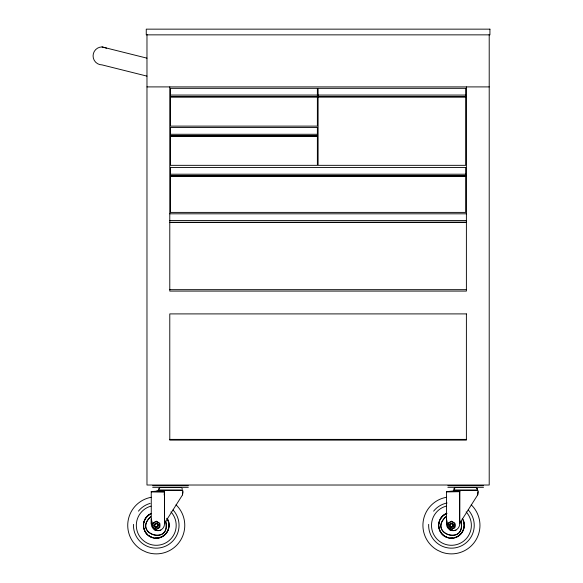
<?xml version="1.0" encoding="UTF-8"?>
<svg xmlns="http://www.w3.org/2000/svg" width="583" height="583" viewBox="0 0 583 583"><rect width="100%" height="100%" fill="white"/><g stroke="black" fill="none" stroke-linecap="round" stroke-linejoin="round"><path stroke-width="0.87" d="M151.281 523.986L151.252 491.637L164.508 490.434L164.508 523.986A6.61 6.61 0 0 1 157.891 530.603A6.61 6.61 0 0 1 151.281 523.986L151.281 519.074L153.074 526.063M164.508 491.207L164.508 490.434M446.461 523.986L446.44 491.637L459.688 490.434L459.688 523.986A6.61 6.61 0 0 1 453.078 530.603A6.61 6.61 0 0 1 446.461 523.986L446.461 519.074L447.984 525.298M459.688 491.207L459.688 490.434M164.173 495.04L164.574 490.434L164.508 523.33L182.523 494.887L182.887 491.505M477.703 494.887L478.075 491.505L477.703 494.887L459.688 523.33L459.754 490.434L459.353 495.04M182.523 494.887L182.858 491.564M158.051 525.662C156.55 529.881 151.82 523.935 156.251 523.352C159.225 523.213 158.693 528.264 155.712 527.389C151.361 525.793 157.366 520.575 158.314 525.101M158.634 489.086L159.072 488.255M453.814 489.086L454.252 488.255M157.767 526.23C155.989 517.325 151.915 532.155 157.964 525.363A1.713 1.713 0 0 1 155.953 527.047A1.713 1.713 0 0 1 154.641 524.773A1.713 1.713 0 0 1 157.111 523.877M453.027 526.158L452.685 526.558M454.106 489.472L455.148 487.505L476.216 487.505L477.608 490.128L453.763 490.128M450.222 524.153C448.152 531.033 457.764 523.658 450.579 523.877M160.879 530.187L160.806 530.26A10.188 10.188 0 0 1 155.012 530.202M456.066 530.187L455.986 530.26A10.188 10.188 0 0 1 450.193 530.202M451.985 529.189L452.692 528.781M452.955 528.628L453.457 528.336M453.64 528.234L454.609 527.651M151.398 513.499C140.765 517.165 141.042 533.999 151.748 537.395C162.737 542.175 174.091 527.906 166.971 518.272M446.578 513.499C435.953 517.165 436.23 533.999 446.935 537.395C457.793 542.124 469.162 528.154 462.283 518.498M153.817 491.403L151.252 491.637L164.428 491.848L151.252 491.863M156.375 491.17L158.088 491.017M146.974 86.903L489.21 86.903M170.498 95.065L317.378 95.065M318.092 95.065L465.686 95.065M170.498 96.844L317.378 96.844M318.092 96.807L465.686 96.844M170.498 96.916L317.378 96.895M318.092 96.895L465.686 96.916M170.498 134.279L317.378 134.279M170.498 135.948L317.378 135.948M317.378 136.028L170.498 136.058L317.378 136.131M170.498 174.215L465.686 174.215M170.498 175.884L465.686 175.884M170.498 175.993L465.686 175.993M170.498 176.073L465.686 176.073M169.784 213.815L466.393 213.815M169.784 220.556L466.393 220.556M169.784 222.298L466.393 222.225M169.784 222.407L466.393 222.334M169.784 289.656L466.393 289.656M169.784 439.393L466.393 439.393M152.673 485.734L188.324 485.734M447.861 485.734L483.511 485.734M152.673 487.33L188.324 487.33M447.861 487.33L483.511 487.33M181.029 487.505L159.968 487.505L158.576 490.128L182.421 490.128M158.503 490.296L182.494 490.296M453.691 490.296L477.681 490.296M158.11 490.434L182.887 490.434M453.297 490.434L478.075 490.434M446.44 491.637L459.608 491.622L446.44 491.863M146.974 76.125L102.054 64.895A8.985 8.985 0 0 1 93.076 55.91A8.985 8.985 0 0 1 102.054 46.932L106.551 48.134M451.825 523.315C456.176 524.481 450.914 530.158 449.406 525.902C448.582 523.075 453.202 522.353 453.501 525.101M156.645 523.315L157.665 523.949L158.11 525.115M102.054 46.932L146.974 58.162M477.113 488.255L477.55 489.086M181.932 488.255L182.37 489.086M453.129 524.387C447.445 519.752 449.974 531.915 453.151 525.363A1.713 1.713 0 0 1 451.14 527.047A1.713 1.713 0 0 1 449.828 524.773A1.713 1.713 0 0 1 452.291 523.877M460.789 521.1C467.019 545.965 427.084 533.97 445.973 516.669C427.244 533.744 466.56 546.016 460.869 521.326M165.608 521.1C171.839 545.965 131.904 533.97 150.793 516.669C132.064 533.744 171.38 546.016 165.689 521.326M448.815 527.6L449.646 529.896M153.628 527.6L154.459 529.896M453.304 525.363L453.283 524.868M489.21 34.39L489.21 485.02L146.974 485.02L146.974 34.39M466.393 86.903L466.393 291.085L169.784 291.085L169.784 86.903M466.138 511.896A19.939 19.939 0 0 1 462.436 541.993A19.939 19.939 0 0 1 433.293 533.62A19.939 19.939 0 0 1 446.112 506.146M463.798 522.922A12.6 12.6 0 0 1 463.849 527.513M463.558 528.796A12.6 12.6 0 0 1 459.725 534.844M458.143 536.025A12.6 12.6 0 0 1 456.394 536.943M455.782 537.191A12.6 12.6 0 0 1 454.521 537.577M452.568 537.905A12.6 12.6 0 0 1 450.593 537.934M448.633 537.643A12.6 12.6 0 0 1 447.365 537.286M446.746 537.052A12.6 12.6 0 0 1 444.975 536.178M444.421 535.828A12.6 12.6 0 0 1 440.129 530.916M439.852 530.319A12.6 12.6 0 0 1 439.4 529.08M439.218 528.446A12.6 12.6 0 0 1 438.89 526.493M438.926 523.862A12.6 12.6 0 0 1 439.742 520.677M440.617 518.899A12.6 12.6 0 0 1 443.146 515.875M443.648 515.452A12.6 12.6 0 0 1 445.878 514.053M463.259 521.02A12.6 12.6 0 0 1 463.653 522.281M462.662 519.132A12.833 12.833 0 0 1 457.065 536.892A12.833 12.833 0 0 1 439.626 530.377A12.833 12.833 0 0 1 447.044 513.302M468.251 509.965A22.795 22.795 0 0 1 459.229 546.788A22.795 22.795 0 0 1 428.658 524.357M433.599 511.16A22.795 22.795 0 0 1 447.095 502.983M471.217 504.82A28.516 28.516 0 0 1 441.44 552.072L437.388 550.177A28.516 28.516 0 0 1 446.447 497.284M176.03 504.82A28.516 28.516 0 0 1 146.26 552.072L142.201 550.177A28.516 28.516 0 0 1 151.259 497.284M170.957 511.896A19.939 19.939 0 0 1 167.255 541.993A19.939 19.939 0 0 1 138.105 533.62A19.939 19.939 0 0 1 150.931 506.146M168.538 528.162A12.6 12.6 0 0 1 165.929 533.43M164.544 534.844A12.6 12.6 0 0 1 155.406 537.934M153.453 537.643A12.6 12.6 0 0 1 152.185 537.286M151.565 537.052A12.6 12.6 0 0 1 148.701 535.442M147.688 534.596A12.6 12.6 0 0 1 144.037 528.446M143.702 526.493A12.6 12.6 0 0 1 143.68 524.518M143.972 522.565A12.6 12.6 0 0 1 144.329 521.289M144.555 520.677A12.6 12.6 0 0 1 145.437 518.899M145.786 518.345A12.6 12.6 0 0 1 149.547 514.694M166.92 518.651A12.6 12.6 0 0 1 168.465 522.281M168.8 524.226A12.6 12.6 0 0 1 168.822 526.201M167.474 519.132A12.833 12.833 0 0 1 162.081 536.797A12.833 12.833 0 0 1 144.62 530.785A12.833 12.833 0 0 1 151.237 513.55M173.064 509.965A22.795 22.795 0 0 1 164.042 546.788A22.795 22.795 0 0 1 133.478 524.357M138.411 511.16A22.795 22.795 0 0 1 150.166 503.391M156.251 521.238L152.688 523.301L152.688 527.418L156.251 529.481L159.822 527.418L159.822 523.301L156.251 521.238M451.439 521.238L447.868 523.301L447.868 527.418L451.439 529.481L455.002 527.418L455.002 523.301L451.439 521.238M489.924 29.15L146.26 29.15L146.26 34.856L489.924 34.856L489.924 29.15M317.378 88.332L170.498 88.332L170.498 126.117L317.378 126.117L317.378 88.332M465.686 88.332L318.092 88.332L318.092 165.332L465.686 165.332L465.686 88.332M317.378 127.546L170.498 127.546L170.498 165.332L317.378 165.332L317.378 127.546M465.686 167.481L170.498 167.481L170.498 212.394L465.686 212.394L465.686 167.481M466.393 313.902L169.784 313.902L169.784 440.107L466.393 440.107L466.393 313.902M448.91 527.885A3.571 3.571 0 0 0 454.886 526.281A3.571 3.571 0 0 0 450.513 521.916A3.571 3.571 0 0 0 448.91 527.885M153.73 527.885A3.571 3.571 0 0 0 159.698 526.281A3.571 3.571 0 0 0 155.326 521.916A3.571 3.571 0 0 0 153.73 527.885"/></g></svg>
